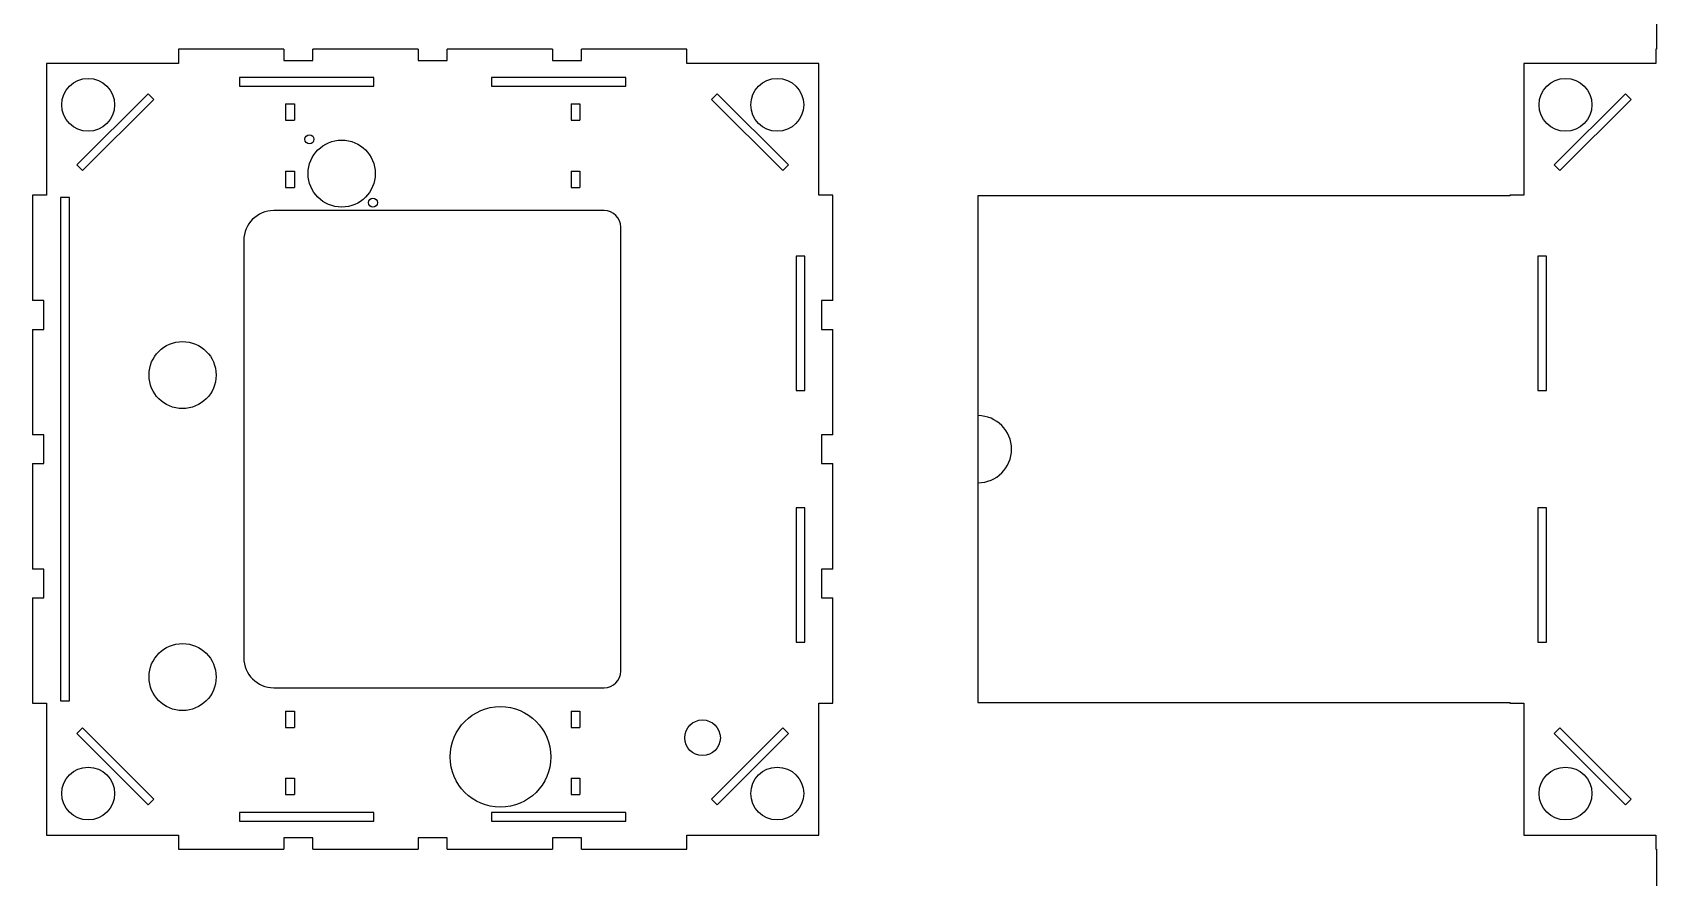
# Model space of a CAD drawing. Header units: millimetres. Extents: x -737 to 1904, y -658 to 473.
# Drawn here: x 484 to 1098, y -162 to 158 of the extents above; entities that cross this region are included whole.
import ezdxf

# ---------------------------------------------------------------- set-up
doc = ezdxf.new("R2010")
doc.units = ezdxf.units.MM

msp = doc.modelspace()

# ---------------------------------------------------------------- linework, layer by layer
at = {"color": 7, "linetype": 'Continuous', "lineweight": 25}
for p, q in [((1097.91, 352.55), (1097.91, 151.38)), ((538.86, 151.38), (538.86, 146.05)), ((578.74, 151.38), (538.86, 151.38)), ((578.74, 151.38), (578.74, 147.07)), ((629.54, 151.38), (589.66, 151.38)), ((589.66, 147.07), (589.66, 151.38)), ((629.54, 151.38), (629.54, 147.07)), ((680.34, 151.38), (640.46, 151.38)), ((640.46, 147.07), (640.46, 151.38)), ((680.34, 151.38), (680.34, 147.07)), ((691.26, 147.07), (691.26, 151.38)), ((731.14, 151.38), (691.26, 151.38)), ((731.14, 146.05), (731.14, 151.38)), ((1097.66, 151.38), (1097.66, 146.05)), ((1097.91, 151.38), (1097.66, 151.38)), ((488.95, 146.05), (488.95, 96.14)), ((538.86, 146.05), (488.95, 146.05)), ((578.74, 147.07), (589.66, 147.07)), ((629.54, 147.07), (640.46, 147.07)), ((680.34, 147.07), (691.26, 147.07)), ((781.05, 146.05), (731.14, 146.05)), ((781.05, 96.14), (781.05, 146.05)), ((1047.75, 146.05), (1047.75, 96.14)), ((1097.66, 146.05), (1047.75, 146.05)), ((612.78, 140.74), (561.98, 140.74)), ((561.98, 140.74), (561.98, 137.44)), ((561.98, 137.44), (612.78, 137.44)), ((612.78, 137.44), (612.78, 140.74)), ((708.03, 140.74), (657.23, 140.74)), ((657.23, 140.74), (657.23, 137.44)), ((657.23, 137.44), (708.03, 137.44)), ((708.03, 137.44), (708.03, 140.74)), ((527.38, 134.56), (500.44, 107.62)), ((502.59, 105.47), (529.53, 132.41)), ((529.53, 132.41), (527.38, 134.56)), ((579.37, 130.68), (582.68, 130.68)), ((579.37, 130.68), (579.37, 124.51)), ((582.68, 130.68), (582.68, 124.51)), ((687.32, 130.68), (690.63, 130.68)), ((687.32, 130.68), (687.32, 124.51)), ((690.63, 130.68), (690.63, 124.51)), ((742.62, 134.56), (740.47, 132.41)), ((740.47, 132.41), (767.41, 105.47)), ((769.56, 107.62), (742.62, 134.56)), ((1086.18, 134.56), (1059.24, 107.62)), ((1061.39, 105.47), (1088.33, 132.41)), ((1088.33, 132.41), (1086.18, 134.56)), ((579.37, 124.51), (582.68, 124.51)), ((687.32, 124.51), (690.63, 124.51)), ((500.44, 107.62), (502.59, 105.47)), ((579.37, 105.28), (579.37, 99.11)), ((579.37, 105.28), (582.68, 105.28)), ((582.68, 105.28), (582.68, 99.11)), ((687.32, 105.28), (690.63, 105.28)), ((687.32, 105.28), (687.32, 99.11)), ((690.63, 105.28), (690.63, 99.11)), ((767.41, 105.47), (769.56, 107.62)), ((1059.24, 107.62), (1061.39, 105.47)), ((579.37, 99.11), (582.68, 99.11)), ((687.32, 99.11), (690.63, 99.11)), ((488.95, 96.14), (483.62, 96.14)), ((483.62, 96.14), (483.62, 56.26)), ((497.56, 95.25), (494.26, 95.25)), ((494.26, 95.25), (494.26, -95.25)), ((497.56, -95.25), (497.56, 95.25)), ((786.38, 96.14), (781.05, 96.14)), ((786.38, 56.26), (786.38, 96.14)), ((1042.42, 95.89), (841.25, 95.89)), ((841.25, 95.89), (841.25, -95.89)), ((1042.42, 96.14), (1042.42, 95.89)), ((1047.75, 96.14), (1042.42, 96.14)), ((699.86, 90.32), (574.86, 90.32)), ((706.16, -83.98), (706.16, 84.02)), ((563.56, 79.02), (563.56, -78.98)), ((772.44, 73.02), (772.44, 22.22)), ((775.74, 73.02), (772.44, 73.02)), ((775.74, 22.22), (775.74, 73.02)), ((1056.36, 73.03), (1053.06, 73.03)), ((1053.06, 73.03), (1053.06, 22.23)), ((1056.36, 22.23), (1056.36, 73.03)), ((487.93, 56.26), (483.62, 56.26)), ((487.93, 45.34), (487.93, 56.26)), ((786.38, 56.26), (782.07, 56.26)), ((782.07, 56.26), (782.07, 45.34)), ((483.62, 45.34), (487.93, 45.34)), ((483.62, 45.34), (483.62, 5.46)), ((782.07, 45.34), (786.38, 45.34)), ((786.38, 5.46), (786.38, 45.34)), ((772.44, 22.22), (775.74, 22.22)), ((1053.06, 22.23), (1056.36, 22.23)), ((487.93, 5.46), (483.62, 5.46)), ((487.93, -5.46), (487.93, 5.46)), ((786.38, 5.46), (782.07, 5.46)), ((782.07, 5.46), (782.07, -5.46)), ((483.62, -5.46), (483.62, -45.34)), ((483.62, -5.46), (487.93, -5.46)), ((782.07, -5.46), (786.38, -5.46)), ((786.38, -45.34), (786.38, -5.46)), ((772.44, -22.23), (772.44, -73.03)), ((775.74, -22.23), (772.44, -22.23)), ((775.74, -73.03), (775.74, -22.23)), ((1056.36, -22.22), (1053.06, -22.22)), ((1053.06, -22.22), (1053.06, -73.02)), ((1056.36, -73.02), (1056.36, -22.22)), ((487.93, -45.34), (483.62, -45.34)), ((487.93, -56.26), (487.93, -45.34)), ((786.38, -45.34), (782.07, -45.34)), ((782.07, -45.34), (782.07, -56.26)), ((483.62, -56.26), (483.62, -96.14)), ((483.62, -56.26), (487.93, -56.26)), ((782.07, -56.26), (786.38, -56.26)), ((786.38, -96.14), (786.38, -56.26)), ((772.44, -73.03), (775.74, -73.03)), ((1053.06, -73.02), (1056.36, -73.02)), ((574.86, -90.28), (699.86, -90.28)), ((483.62, -96.14), (488.95, -96.14)), ((488.95, -96.14), (488.95, -146.05)), ((494.26, -95.25), (497.56, -95.25)), ((781.05, -96.14), (786.38, -96.14)), ((781.05, -146.05), (781.05, -96.14)), ((841.25, -95.89), (1042.42, -95.89)), ((1042.42, -95.89), (1042.42, -96.14)), ((1042.42, -96.14), (1047.75, -96.14)), ((1047.75, -96.14), (1047.75, -146.05)), ((579.37, -99.11), (582.68, -99.11)), ((579.37, -99.11), (579.37, -105.28)), ((582.68, -99.11), (582.68, -105.28)), ((687.32, -99.11), (690.63, -99.11)), ((687.32, -99.11), (687.32, -105.28)), ((690.63, -99.11), (690.63, -105.28)), ((502.59, -105.47), (500.44, -107.62)), ((500.44, -107.62), (527.38, -134.56)), ((529.53, -132.41), (502.59, -105.47)), ((579.37, -105.28), (582.68, -105.28)), ((687.32, -105.28), (690.63, -105.28)), ((767.41, -105.47), (740.47, -132.41)), ((742.62, -134.56), (769.56, -107.62)), ((769.56, -107.62), (767.41, -105.47)), ((1061.39, -105.47), (1059.24, -107.62)), ((1059.24, -107.62), (1086.18, -134.56)), ((1088.33, -132.41), (1061.39, -105.47)), ((579.37, -124.51), (582.68, -124.51)), ((579.37, -124.51), (579.37, -130.68)), ((582.68, -124.51), (582.68, -130.68)), ((687.32, -124.51), (690.63, -124.51)), ((687.32, -124.51), (687.32, -130.68)), ((690.63, -124.51), (690.63, -130.68)), ((527.38, -134.56), (529.53, -132.41)), ((579.37, -130.68), (582.68, -130.68)), ((687.32, -130.68), (690.63, -130.68)), ((740.47, -132.41), (742.62, -134.56)), ((1086.18, -134.56), (1088.33, -132.41)), ((561.97, -137.44), (561.97, -140.74)), ((612.77, -137.44), (561.97, -137.44)), ((561.97, -140.74), (612.77, -140.74)), ((612.77, -140.74), (612.77, -137.44)), ((657.22, -137.44), (657.22, -140.74)), ((708.02, -137.44), (657.22, -137.44)), ((657.22, -140.74), (708.02, -140.74)), ((708.02, -140.74), (708.02, -137.44)), ((488.95, -146.05), (538.86, -146.05)), ((538.86, -146.05), (538.86, -151.38)), ((589.66, -147.07), (578.74, -147.07)), ((578.74, -147.07), (578.74, -151.38)), ((589.66, -151.38), (589.66, -147.07)), ((640.46, -147.07), (629.54, -147.07)), ((629.54, -147.07), (629.54, -151.38)), ((640.46, -151.38), (640.46, -147.07)), ((691.26, -147.07), (680.34, -147.07)), ((680.34, -147.07), (680.34, -151.38)), ((691.26, -151.38), (691.26, -147.07)), ((731.14, -146.05), (781.05, -146.05)), ((731.14, -151.38), (731.14, -146.05)), ((1047.75, -146.05), (1097.66, -146.05)), ((1097.66, -146.05), (1097.66, -151.38)), ((538.86, -151.38), (578.74, -151.38)), ((589.66, -151.38), (629.54, -151.38)), ((640.46, -151.38), (680.34, -151.38)), ((691.26, -151.38), (731.14, -151.38)), ((1097.66, -151.38), (1097.91, -151.38)), ((1097.91, -151.38), (1097.91, -352.55))]:
    msp.add_line(p, q, dxfattribs=at)
for centre, radius in [((504.67, 130.33), 10), ((765.33, 130.33), 10), ((1063.47, 130.33), 10), ((588.39, 117.32), 1.71), ((600.58, 104.32), 12.69), ((612.38, 93.33), 1.71), ((540.38, 28.07), 12.69), ((540.39, -86.23), 12.69), ((660.62, -116.46), 19.04), ((737.06, -109.22), 6.75), ((504.67, -130.33), 10), ((765.33, -130.33), 10), ((1063.47, -130.33), 10)]:
    msp.add_circle(centre, radius, dxfattribs=at)
for centre, radius, start, end in [((574.86, 79.02), 11.3, 90, 180), ((699.86, 84.02), 6.3, 360, 90), ((841.25, 0), 12.7, 270, 90), ((574.86, -78.98), 11.3, 180, 270), ((699.86, -83.98), 6.3, 270, 360)]:
    msp.add_arc(centre, radius, start, end, dxfattribs=at)

doc.saveas('drawing.dxf')
